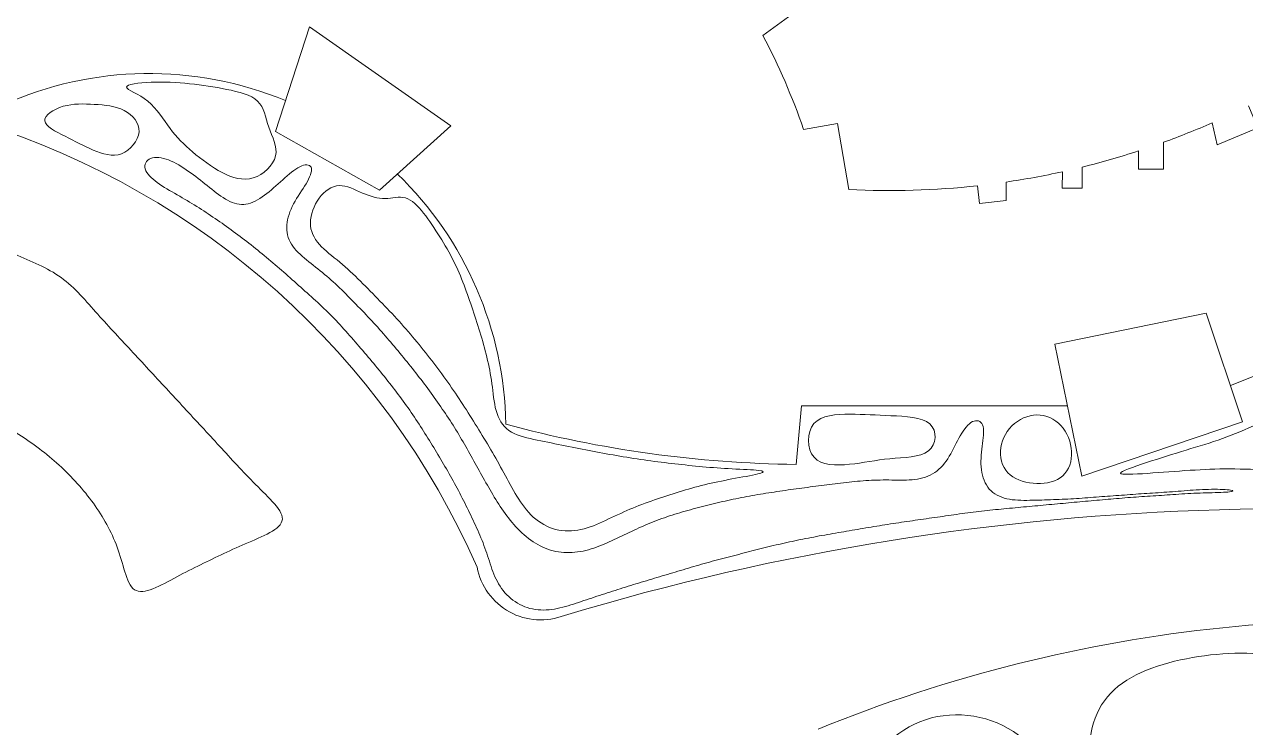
# Model space of a CAD drawing. Header units: inches. Extents: x 36 to 80.1, y 17.3 to 55.9.
# Drawn here: x 47.28 to 57.08, y 30.96 to 36.6 of the extents above; entities that cross this region are included whole.
import ezdxf

# ---------------------------------------------------------------- set-up
doc = ezdxf.new("R2010")
doc.units = ezdxf.units.IN
for name, color, linetype, lineweight in [('01_ORIGINAL_CAD', 7, 'CONTINUOUS', 20), ('02_APPROVED_PDF_OUTLINES', 7, 'CONTINUOUS', 15), ('03_ADDED_AREAS_SAME_COMPOSITION', 7, 'CONTINUOUS', 15)]:
    doc.layers.add(name, color=color, linetype=linetype, lineweight=lineweight)

msp = doc.modelspace()

# ---------------------------------------------------------------- linework, layer by layer
at = {"layer": '01_ORIGINAL_CAD'}
for points in [[(45.6919, 38.1087, 0.060935), (47.1089, 35.956, -0.206423), (49.3752, 35.9901)], [(59.9983, 35.3223), (60.235, 35.0586), (61.8312, 36.8162), (61.9333, 37.4176, -0.214593), (63.5216, 35.6018, 0.212382), (64.1876, 33.5175, -0.642649), (62.1657, 32.1496, 0.132984), (51.6147, 31.858, -0.471407), (50.9129, 32.2446)], [(54.9286, 35.3065, -0.040089), (53.8973, 35.2756), (53.8052, 35.8063)], [(56.8117, 35.8113, -0.016254), (56.4229, 35.6554, -0.016254)], [(56.2206, 35.5856, -0.018166), (55.7705, 35.4566, -0.018166)], [(50.2735, 35.4003, -0.198705), (51.1432, 33.3921, 0.063223), (53.4732, 33.0698)], [(55.6105, 35.4191, -0.017778), (55.1599, 35.3363, -0.017778)], [(56.9594, 33.703, 0.056142), (58.8111, 34.6734)], [(53.6498, 30.945, -0.14301), (60.2429, 31.6303, -0.286424), (65.3601, 28.4306), (66.4807, 23.8898, -0.272091), (64.8996, 18.9541), (63.6613, 17.5325)]]:
    msp.add_lwpolyline(points, format="xyb", dxfattribs=at)
for points in [[(52.9682, 36.924), (53.149, 37.0789), (53.4135, 36.6613), (53.2073, 36.5136)], [(49.5667, 36.5827), (50.7029, 35.7869), (50.1291, 35.2702), (49.2949, 35.7417), (49.5667, 36.5827)], [(56.8117, 35.8113), (56.8528, 35.6336), (57.1795, 35.7726), (57.1045, 35.9487)], [(53.8052, 35.8063), (53.533, 35.7591)], [(53.8052, 35.8063), (53.8052, 35.8063)], [(56.2206, 35.5856), (56.2206, 35.4387), (56.4229, 35.4387), (56.4229, 35.6554)], [(55.6105, 35.4191), (55.6079, 35.2876), (55.7705, 35.2876), (55.7705, 35.4566)], [(54.9286, 35.3065), (54.9443, 35.1648), (55.1599, 35.189), (55.1599, 35.3363)], [(53.5155, 33.5403), (53.4732, 33.0698)], [(53.5155, 33.5403), (55.6505, 33.5403)]]:
    msp.add_lwpolyline(points, dxfattribs=at)
msp.add_lwpolyline([(55.5495, 34.0342), (56.7635, 34.2825), (57.0577, 33.4124), (55.766, 32.9757)], close=True, dxfattribs=at)
for centre, radius, start, end in [((48.3626, 33.9743), 5.4698, 19.0436, 27.66091), ((44.9959, 29.643), 6.4637, 23.73402, 72.54294)]:
    msp.add_arc(centre, radius, start, end, dxfattribs=at)
at = {"layer": '02_APPROVED_PDF_OUTLINES'}
for points, knots in [([(48.0992, 36.0985), (48.0987, 36.1208), (48.1942, 36.1336), (48.2953, 36.1374), (48.3964, 36.1412), (48.5031, 36.1361), (48.6051, 36.1257), (48.7071, 36.1152), (48.8044, 36.0995), (48.902, 36.08), (48.9997, 36.0604), (49.0977, 36.0371), (49.1512, 35.9858), (49.2047, 35.9346), (49.2137, 35.8554), (49.2408, 35.7771), (49.2678, 35.6988), (49.3129, 35.6215), (49.2953, 35.5454), (49.2778, 35.4694), (49.1976, 35.3947), (49.1156, 35.3697), (49.0336, 35.3446), (48.9498, 35.3693), (48.8662, 35.4127), (48.7827, 35.4562), (48.6994, 35.5184), (48.6292, 35.578), (48.5591, 35.6377), (48.5022, 35.6947), (48.4483, 35.7667), (48.3945, 35.8386), (48.3437, 35.9254), (48.27, 35.9847), (48.1963, 36.0441), (48.0998, 36.0761), (48.0992, 36.0985)], [0, 0, 0, 0, 0.083333, 0.083333, 0.083333, 0.166667, 0.166667, 0.166667, 0.25, 0.25, 0.25, 0.333333, 0.333333, 0.333333, 0.416667, 0.416667, 0.416667, 0.5, 0.5, 0.5, 0.583333, 0.583333, 0.583333, 0.666667, 0.666667, 0.666667, 0.75, 0.75, 0.75, 0.833333, 0.833333, 0.833333, 0.916667, 0.916667, 0.916667, 1, 1, 1, 1]), ([(47.4422, 35.8273), (47.4465, 35.7828), (47.5287, 35.743), (47.606, 35.7033), (47.6833, 35.6637), (47.7557, 35.6243), (47.8313, 35.5926), (47.9069, 35.5608), (47.9858, 35.5368), (48.0575, 35.5636), (48.1293, 35.5904), (48.1939, 35.6682), (48.199, 35.7392), (48.2041, 35.8102), (48.1498, 35.8745), (48.08, 35.9105), (48.0103, 35.9466), (47.9251, 35.9544), (47.8401, 35.9596), (47.7551, 35.9648), (47.6702, 35.9674), (47.5909, 35.9442), (47.5116, 35.9209), (47.4379, 35.8717), (47.4422, 35.8273)], [0, 0, 0, 0, 0.125, 0.125, 0.125, 0.25, 0.25, 0.25, 0.375, 0.375, 0.375, 0.5, 0.5, 0.5, 0.625, 0.625, 0.625, 0.75, 0.75, 0.75, 0.875, 0.875, 0.875, 1, 1, 1, 1]), ([(44.7819, 35.4787), (44.8205, 35.5071), (44.8816, 35.5057), (44.9488, 35.4946), (45.0159, 35.4836), (45.0889, 35.463), (45.1598, 35.4451), (45.2306, 35.4273), (45.2993, 35.4122), (45.3675, 35.3978), (45.4358, 35.3834), (45.5036, 35.3697), (45.5719, 35.3558), (45.6401, 35.3419), (45.7086, 35.3278), (45.7772, 35.3138), (45.8458, 35.2999), (45.9144, 35.2861), (45.9817, 35.2706), (46.0489, 35.255), (46.1149, 35.2378), (46.1795, 35.2167), (46.2442, 35.1956), (46.3076, 35.1707), (46.3709, 35.1433), (46.4342, 35.1158), (46.4974, 35.0858), (46.5607, 35.0559), (46.624, 35.0261), (46.6874, 34.9963), (46.7507, 34.9667), (46.814, 34.9371), (46.8773, 34.9077), (46.9405, 34.8782), (47.0038, 34.8488), (47.067, 34.8192), (47.1307, 34.7903), (47.1944, 34.7615), (47.2586, 34.7332), (47.3226, 34.7046), (47.3865, 34.676), (47.4503, 34.6472), (47.5091, 34.6117), (47.568, 34.5761), (47.622, 34.5339), (47.6722, 34.4864), (47.7224, 34.439), (47.7687, 34.3862), (47.8153, 34.3338), (47.8619, 34.2815), (47.9088, 34.2295), (47.956, 34.1779), (48.0033, 34.1264), (48.0508, 34.0753), (48.0983, 34.0242), (48.1458, 33.973), (48.1933, 33.9218), (48.2407, 33.8706), (48.2881, 33.8193), (48.3355, 33.768), (48.3829, 33.7168), (48.4303, 33.6655), (48.4778, 33.6142), (48.5252, 33.563), (48.5726, 33.5117), (48.6201, 33.4604), (48.6676, 33.4091), (48.7151, 33.3579), (48.7625, 33.3066), (48.8097, 33.2554), (48.8568, 33.2042), (48.9035, 33.1531), (48.9505, 33.1019), (48.9975, 33.0507), (49.0448, 32.9994), (49.0958, 32.9475), (49.1469, 32.8956), (49.2016, 32.8429), (49.2507, 32.7913), (49.2998, 32.7397), (49.3433, 32.6892), (49.3489, 32.6459), (49.3546, 32.6026), (49.3224, 32.5665), (49.2703, 32.5341), (49.2182, 32.5017), (49.1463, 32.473), (49.0778, 32.4437), (49.0093, 32.4145), (48.9442, 32.3847), (48.8809, 32.355), (48.8176, 32.3253), (48.756, 32.2956), (48.6935, 32.2649), (48.6309, 32.2341), (48.5674, 32.2023), (48.5023, 32.1675), (48.4372, 32.1326), (48.3705, 32.0947), (48.3111, 32.0715), (48.2517, 32.0482), (48.1997, 32.0397), (48.1631, 32.064), (48.1266, 32.0883), (48.1056, 32.1455), (48.0857, 32.2086), (48.0659, 32.2716), (48.0472, 32.3407), (48.0236, 32.4053), (48, 32.4699), (47.9716, 32.53), (47.9396, 32.5882), (47.9076, 32.6465), (47.872, 32.7027), (47.8326, 32.7575), (47.7932, 32.8123), (47.75, 32.8655), (47.7037, 32.9168), (47.6574, 32.968), (47.6079, 33.0173), (47.5569, 33.0639), (47.5059, 33.1105), (47.4533, 33.1545), (47.3993, 33.1954), (47.3454, 33.2363), (47.2901, 33.2742), (47.2336, 33.3097), (47.177, 33.3452), (47.1192, 33.3782), (47.0604, 33.4089), (47.0015, 33.4396), (46.9416, 33.468), (46.8805, 33.4932), (46.8195, 33.5185), (46.7574, 33.5406), (46.6943, 33.5603), (46.6313, 33.5799), (46.5673, 33.5971), (46.5019, 33.6105), (46.4365, 33.624), (46.3695, 33.6338), (46.3011, 33.639), (46.2326, 33.6442), (46.1626, 33.6447), (46.0934, 33.6416), (46.0243, 33.6385), (45.9561, 33.6318), (45.8895, 33.6214), (45.823, 33.6111), (45.758, 33.5971), (45.6944, 33.5788), (45.6308, 33.5605), (45.5686, 33.5378), (45.5065, 33.5136), (45.4445, 33.4894), (45.3826, 33.4637), (45.3191, 33.4495), (45.2555, 33.4352), (45.1904, 33.4326), (45.1268, 33.4453), (45.0632, 33.458), (45.0011, 33.4862), (44.9473, 33.5248), (44.8934, 33.5635), (44.8477, 33.6127), (44.8134, 33.6687), (44.779, 33.7246), (44.7559, 33.7872), (44.7422, 33.8528), (44.7286, 33.9185), (44.7244, 33.9872), (44.7232, 34.0567), (44.7219, 34.1262), (44.7235, 34.1966), (44.7243, 34.2667), (44.7252, 34.3369), (44.7253, 34.4068), (44.7252, 34.4767), (44.7251, 34.5466), (44.7249, 34.6163), (44.7249, 34.6858), (44.7249, 34.7553), (44.7251, 34.8245), (44.7246, 34.8943), (44.7242, 34.9641), (44.723, 35.0346), (44.7207, 35.1079), (44.7183, 35.1813), (44.7148, 35.2576), (44.7211, 35.3249), (44.7273, 35.3921), (44.7433, 35.4503), (44.7819, 35.4787)], [0, 0, 0, 0, 0.015625, 0.015625, 0.015625, 0.03125, 0.03125, 0.03125, 0.046875, 0.046875, 0.046875, 0.0625, 0.0625, 0.0625, 0.078125, 0.078125, 0.078125, 0.09375, 0.09375, 0.09375, 0.109375, 0.109375, 0.109375, 0.125, 0.125, 0.125, 0.140625, 0.140625, 0.140625, 0.15625, 0.15625, 0.15625, 0.171875, 0.171875, 0.171875, 0.1875, 0.1875, 0.1875, 0.203125, 0.203125, 0.203125, 0.21875, 0.21875, 0.21875, 0.234375, 0.234375, 0.234375, 0.25, 0.25, 0.25, 0.265625, 0.265625, 0.265625, 0.28125, 0.28125, 0.28125, 0.296875, 0.296875, 0.296875, 0.3125, 0.3125, 0.3125, 0.328125, 0.328125, 0.328125, 0.34375, 0.34375, 0.34375, 0.359375, 0.359375, 0.359375, 0.375, 0.375, 0.375, 0.390625, 0.390625, 0.390625, 0.40625, 0.40625, 0.40625, 0.421875, 0.421875, 0.421875, 0.4375, 0.4375, 0.4375, 0.453125, 0.453125, 0.453125, 0.46875, 0.46875, 0.46875, 0.484375, 0.484375, 0.484375, 0.5, 0.5, 0.5, 0.515625, 0.515625, 0.515625, 0.53125, 0.53125, 0.53125, 0.546875, 0.546875, 0.546875, 0.5625, 0.5625, 0.5625, 0.578125, 0.578125, 0.578125, 0.59375, 0.59375, 0.59375, 0.609375, 0.609375, 0.609375, 0.625, 0.625, 0.625, 0.640625, 0.640625, 0.640625, 0.65625, 0.65625, 0.65625, 0.671875, 0.671875, 0.671875, 0.6875, 0.6875, 0.6875, 0.703125, 0.703125, 0.703125, 0.71875, 0.71875, 0.71875, 0.734375, 0.734375, 0.734375, 0.75, 0.75, 0.75, 0.765625, 0.765625, 0.765625, 0.78125, 0.78125, 0.78125, 0.796875, 0.796875, 0.796875, 0.8125, 0.8125, 0.8125, 0.828125, 0.828125, 0.828125, 0.84375, 0.84375, 0.84375, 0.859375, 0.859375, 0.859375, 0.875, 0.875, 0.875, 0.890625, 0.890625, 0.890625, 0.90625, 0.90625, 0.90625, 0.921875, 0.921875, 0.921875, 0.9375, 0.9375, 0.9375, 0.953125, 0.953125, 0.953125, 0.96875, 0.96875, 0.96875, 0.984375, 0.984375, 0.984375, 1, 1, 1, 1]), ([(48.3067, 35.5309), (48.3471, 35.5406), (48.4026, 35.5287), (48.4572, 35.5049), (48.5117, 35.4811), (48.5653, 35.4453), (48.6165, 35.4079), (48.6676, 35.3705), (48.7164, 35.3315), (48.7649, 35.2927), (48.8133, 35.254), (48.8614, 35.2155), (48.9101, 35.1898), (48.9588, 35.1642), (49.0081, 35.1513), (49.0576, 35.1587), (49.1071, 35.1662), (49.1568, 35.1941), (49.206, 35.2302), (49.2553, 35.2663), (49.304, 35.3106), (49.3522, 35.3539), (49.4003, 35.3971), (49.4479, 35.4392), (49.4898, 35.4595), (49.5317, 35.4798), (49.5679, 35.4783), (49.5794, 35.4559), (49.5908, 35.4335), (49.5773, 35.3902), (49.5506, 35.3414), (49.5238, 35.2927), (49.4838, 35.2386), (49.4518, 35.1826), (49.4198, 35.1267), (49.3957, 35.069), (49.3877, 35.0131), (49.3796, 34.9571), (49.3876, 34.903), (49.4127, 34.8551), (49.4378, 34.8072), (49.48, 34.7655), (49.5263, 34.726), (49.5726, 34.6866), (49.6229, 34.6495), (49.6709, 34.6102), (49.7189, 34.5709), (49.7645, 34.5294), (49.8091, 34.4866), (49.8536, 34.4437), (49.8971, 34.3994), (49.9403, 34.355), (49.9836, 34.3106), (50.0266, 34.2661), (50.0684, 34.221), (50.1102, 34.176), (50.1507, 34.1303), (50.1905, 34.0843), (50.2302, 34.0382), (50.2692, 33.9918), (50.3077, 33.9451), (50.3461, 33.8984), (50.384, 33.8514), (50.4211, 33.804), (50.4582, 33.7566), (50.4944, 33.7087), (50.5298, 33.6604), (50.5652, 33.6121), (50.5999, 33.5635), (50.6335, 33.5144), (50.6672, 33.4652), (50.6998, 33.4156), (50.7312, 33.3653), (50.7625, 33.315), (50.7926, 33.2641), (50.8219, 33.2128), (50.8512, 33.1615), (50.8797, 33.1099), (50.9083, 33.0583), (50.9369, 33.0067), (50.9657, 32.9552), (50.9949, 32.9039), (51.024, 32.8525), (51.0537, 32.8012), (51.0862, 32.7508), (51.1187, 32.7005), (51.1539, 32.651), (51.1934, 32.6042), (51.2329, 32.5573), (51.2766, 32.513), (51.3246, 32.4759), (51.3726, 32.4388), (51.4249, 32.4089), (51.4804, 32.3894), (51.5359, 32.3699), (51.5947, 32.3609), (51.6535, 32.3618), (51.7122, 32.3628), (51.7709, 32.3737), (51.8276, 32.3909), (51.8843, 32.4081), (51.939, 32.4316), (51.9927, 32.4563), (52.0464, 32.4811), (52.0991, 32.5072), (52.1522, 32.5323), (52.2052, 32.5574), (52.2586, 32.5815), (52.3129, 32.6033), (52.3672, 32.6251), (52.4224, 32.6445), (52.4782, 32.6625), (52.5339, 32.6804), (52.5902, 32.6968), (52.6468, 32.7122), (52.7035, 32.7276), (52.7605, 32.7421), (52.8178, 32.7558), (52.8751, 32.7695), (52.9326, 32.7824), (52.9905, 32.7943), (53.0484, 32.8062), (53.1066, 32.8171), (53.1652, 32.8271), (53.2238, 32.837), (53.2827, 32.8462), (53.3417, 32.8548), (53.4008, 32.8635), (53.46, 32.8718), (53.5192, 32.8798), (53.5785, 32.8877), (53.6378, 32.8953), (53.6972, 32.9028), (53.7566, 32.9103), (53.816, 32.9177), (53.8755, 32.9245), (53.9351, 32.9314), (53.9948, 32.9379), (54.0558, 32.9413), (54.1167, 32.9448), (54.1788, 32.9454), (54.2416, 32.9445), (54.3044, 32.9437), (54.3678, 32.9415), (54.4268, 32.9487), (54.4858, 32.9559), (54.5403, 32.9725), (54.5865, 33.004), (54.6326, 33.0354), (54.6705, 33.0818), (54.7027, 33.135), (54.7348, 33.1882), (54.7612, 33.2483), (54.7914, 33.3003), (54.8216, 33.3522), (54.8556, 33.3961), (54.8891, 33.4129), (54.9227, 33.4298), (54.9557, 33.4196), (54.9693, 33.387), (54.9829, 33.3544), (54.9771, 33.2994), (54.9699, 33.2388), (54.9626, 33.1781), (54.9539, 33.1118), (54.9582, 33.0501), (54.9625, 32.9883), (54.9798, 32.9312), (55.0115, 32.8879), (55.0432, 32.8446), (55.0894, 32.8151), (55.144, 32.7992), (55.1986, 32.7834), (55.2616, 32.7811), (55.3252, 32.7812), (55.3887, 32.7814), (55.4528, 32.784), (55.5156, 32.7863), (55.5784, 32.7886), (55.64, 32.7907), (55.7008, 32.7943), (55.7616, 32.7979), (55.8216, 32.8031), (55.882, 32.8077), (55.9424, 32.8122), (56.0031, 32.8162), (56.0635, 32.8206), (56.1239, 32.8249), (56.1841, 32.8297), (56.2442, 32.8339), (56.3043, 32.838), (56.3643, 32.8414), (56.4251, 32.8457), (56.4858, 32.85), (56.5473, 32.8551), (56.612, 32.8599), (56.6766, 32.8646), (56.7446, 32.8689), (56.8084, 32.8698), (56.8723, 32.8706), (56.9322, 32.868), (56.9602, 32.8637), (56.9883, 32.8594), (56.9846, 32.8533), (56.9513, 32.8495), (56.918, 32.8457), (56.8551, 32.8441), (56.7898, 32.8421), (56.7244, 32.8401), (56.6567, 32.8376), (56.5923, 32.8339), (56.528, 32.8302), (56.4671, 32.8252), (56.4065, 32.8211), (56.3459, 32.817), (56.2856, 32.8138), (56.2254, 32.8096), (56.1652, 32.8055), (56.1051, 32.8003), (56.0448, 32.7953), (55.9845, 32.7902), (55.9241, 32.7853), (55.8638, 32.78), (55.8035, 32.7747), (55.7433, 32.7691), (55.6832, 32.7635), (55.6231, 32.7579), (55.563, 32.7523), (55.5028, 32.7467), (55.4426, 32.7412), (55.3824, 32.7357), (55.3222, 32.7302), (55.262, 32.7247), (55.2018, 32.7191), (55.1417, 32.7133), (55.0817, 32.7075), (55.0217, 32.7016), (54.9621, 32.6947), (54.9024, 32.6878), (54.8432, 32.68), (54.7841, 32.6718), (54.725, 32.6636), (54.6659, 32.655), (54.6069, 32.6466), (54.5478, 32.6381), (54.4886, 32.6297), (54.4295, 32.6213), (54.3703, 32.6128), (54.3112, 32.6043), (54.2523, 32.5952), (54.1933, 32.5862), (54.1346, 32.5766), (54.0759, 32.5669), (54.0173, 32.5571), (53.9587, 32.5472), (53.9001, 32.5372), (53.8416, 32.5273), (53.783, 32.5173), (53.7245, 32.5069), (53.6661, 32.4966), (53.6078, 32.4858), (53.5498, 32.4744), (53.4918, 32.4629), (53.434, 32.4508), (53.3765, 32.4378), (53.319, 32.4249), (53.2618, 32.4112), (53.2047, 32.3969), (53.1476, 32.3826), (53.0907, 32.3679), (53.0338, 32.3533), (52.9769, 32.3386), (52.9199, 32.3242), (52.8631, 32.3091), (52.8063, 32.2941), (52.7498, 32.2784), (52.6935, 32.2621), (52.6371, 32.2459), (52.581, 32.229), (52.5249, 32.2122), (52.4687, 32.1953), (52.4126, 32.1784), (52.3564, 32.1616), (52.3002, 32.1448), (52.244, 32.1281), (52.188, 32.111), (52.1319, 32.094), (52.0761, 32.0766), (52.0204, 32.0588), (51.9648, 32.0411), (51.9093, 32.023), (51.8536, 32.0043), (51.798, 31.9857), (51.7423, 31.9665), (51.6856, 31.9483), (51.6289, 31.9302), (51.5712, 31.9131), (51.5123, 31.9054), (51.4534, 31.8977), (51.3933, 31.8994), (51.3367, 31.9143), (51.2801, 31.9291), (51.2272, 31.957), (51.1827, 31.9942), (51.1382, 32.0314), (51.1023, 32.0779), (51.0751, 32.1293), (51.0479, 32.1806), (51.0294, 32.2369), (51.0109, 32.2931), (50.9923, 32.3492), (50.9737, 32.4052), (50.9521, 32.4599), (50.9305, 32.5146), (50.9059, 32.568), (50.8807, 32.6213), (50.8555, 32.6745), (50.8298, 32.7275), (50.8033, 32.7802), (50.7767, 32.8329), (50.7494, 32.8853), (50.7209, 32.937), (50.6923, 32.9888), (50.6625, 33.0399), (50.6324, 33.0908), (50.6023, 33.1417), (50.5718, 33.1924), (50.541, 33.243), (50.5101, 33.2935), (50.4789, 33.3438), (50.4465, 33.3936), (50.414, 33.4434), (50.3805, 33.4925), (50.3456, 33.5411), (50.3108, 33.5897), (50.2747, 33.6377), (50.2381, 33.6853), (50.2014, 33.7329), (50.1641, 33.7802), (50.126, 33.827), (50.0879, 33.8738), (50.0488, 33.9202), (50.0093, 33.9664), (49.9697, 34.0126), (49.9296, 34.0587), (49.889, 34.1045), (49.8485, 34.1503), (49.8076, 34.196), (49.765, 34.2402), (49.7224, 34.2845), (49.6782, 34.3273), (49.6332, 34.3689), (49.5882, 34.4105), (49.5424, 34.4509), (49.4968, 34.4915), (49.4513, 34.5322), (49.406, 34.5731), (49.3603, 34.6133), (49.3146, 34.6534), (49.2685, 34.6927), (49.222, 34.7314), (49.1755, 34.7701), (49.1286, 34.8081), (49.0813, 34.8452), (49.0339, 34.8824), (48.9861, 34.9186), (48.9378, 34.9535), (48.8896, 34.9885), (48.8409, 35.0223), (48.792, 35.0553), (48.7431, 35.0884), (48.6939, 35.1208), (48.6429, 35.1523), (48.5919, 35.1838), (48.5392, 35.2145), (48.4846, 35.2458), (48.43, 35.2771), (48.3735, 35.3091), (48.3285, 35.3447), (48.2834, 35.3802), (48.2497, 35.4192), (48.2455, 35.4545), (48.2412, 35.4897), (48.2663, 35.5211), (48.3067, 35.5309)], [0, 0, 0, 0, 0.007812, 0.007812, 0.007812, 0.015625, 0.015625, 0.015625, 0.023438, 0.023438, 0.023438, 0.03125, 0.03125, 0.03125, 0.039062, 0.039062, 0.039062, 0.046875, 0.046875, 0.046875, 0.054688, 0.054688, 0.054688, 0.0625, 0.0625, 0.0625, 0.070312, 0.070312, 0.070312, 0.078125, 0.078125, 0.078125, 0.085938, 0.085938, 0.085938, 0.09375, 0.09375, 0.09375, 0.101562, 0.101562, 0.101562, 0.109375, 0.109375, 0.109375, 0.117188, 0.117188, 0.117188, 0.125, 0.125, 0.125, 0.132812, 0.132812, 0.132812, 0.140625, 0.140625, 0.140625, 0.148438, 0.148438, 0.148438, 0.15625, 0.15625, 0.15625, 0.164062, 0.164062, 0.164062, 0.171875, 0.171875, 0.171875, 0.179688, 0.179688, 0.179688, 0.1875, 0.1875, 0.1875, 0.195312, 0.195312, 0.195312, 0.203125, 0.203125, 0.203125, 0.210938, 0.210938, 0.210938, 0.21875, 0.21875, 0.21875, 0.226562, 0.226562, 0.226562, 0.234375, 0.234375, 0.234375, 0.242188, 0.242188, 0.242188, 0.25, 0.25, 0.25, 0.257812, 0.257812, 0.257812, 0.265625, 0.265625, 0.265625, 0.273438, 0.273438, 0.273438, 0.28125, 0.28125, 0.28125, 0.289062, 0.289062, 0.289062, 0.296875, 0.296875, 0.296875, 0.304688, 0.304688, 0.304688, 0.3125, 0.3125, 0.3125, 0.320312, 0.320312, 0.320312, 0.328125, 0.328125, 0.328125, 0.335938, 0.335938, 0.335938, 0.34375, 0.34375, 0.34375, 0.351562, 0.351562, 0.351562, 0.359375, 0.359375, 0.359375, 0.367188, 0.367188, 0.367188, 0.375, 0.375, 0.375, 0.382812, 0.382812, 0.382812, 0.390625, 0.390625, 0.390625, 0.398438, 0.398438, 0.398438, 0.40625, 0.40625, 0.40625, 0.414062, 0.414062, 0.414062, 0.421875, 0.421875, 0.421875, 0.429688, 0.429688, 0.429688, 0.4375, 0.4375, 0.4375, 0.445312, 0.445312, 0.445312, 0.453125, 0.453125, 0.453125, 0.460938, 0.460938, 0.460938, 0.46875, 0.46875, 0.46875, 0.476562, 0.476562, 0.476562, 0.484375, 0.484375, 0.484375, 0.492188, 0.492188, 0.492188, 0.5, 0.5, 0.5, 0.507812, 0.507812, 0.507812, 0.515625, 0.515625, 0.515625, 0.523438, 0.523438, 0.523438, 0.53125, 0.53125, 0.53125, 0.539062, 0.539062, 0.539062, 0.546875, 0.546875, 0.546875, 0.554688, 0.554688, 0.554688, 0.5625, 0.5625, 0.5625, 0.570312, 0.570312, 0.570312, 0.578125, 0.578125, 0.578125, 0.585938, 0.585938, 0.585938, 0.59375, 0.59375, 0.59375, 0.601562, 0.601562, 0.601562, 0.609375, 0.609375, 0.609375, 0.617188, 0.617188, 0.617188, 0.625, 0.625, 0.625, 0.632812, 0.632812, 0.632812, 0.640625, 0.640625, 0.640625, 0.648438, 0.648438, 0.648438, 0.65625, 0.65625, 0.65625, 0.664062, 0.664062, 0.664062, 0.671875, 0.671875, 0.671875, 0.679688, 0.679688, 0.679688, 0.6875, 0.6875, 0.6875, 0.695312, 0.695312, 0.695312, 0.703125, 0.703125, 0.703125, 0.710938, 0.710938, 0.710938, 0.71875, 0.71875, 0.71875, 0.726562, 0.726562, 0.726562, 0.734375, 0.734375, 0.734375, 0.742188, 0.742188, 0.742188, 0.75, 0.75, 0.75, 0.757812, 0.757812, 0.757812, 0.765625, 0.765625, 0.765625, 0.773438, 0.773438, 0.773438, 0.78125, 0.78125, 0.78125, 0.789062, 0.789062, 0.789062, 0.796875, 0.796875, 0.796875, 0.804688, 0.804688, 0.804688, 0.8125, 0.8125, 0.8125, 0.820312, 0.820312, 0.820312, 0.828125, 0.828125, 0.828125, 0.835938, 0.835938, 0.835938, 0.84375, 0.84375, 0.84375, 0.851562, 0.851562, 0.851562, 0.859375, 0.859375, 0.859375, 0.867188, 0.867188, 0.867188, 0.875, 0.875, 0.875, 0.882812, 0.882812, 0.882812, 0.890625, 0.890625, 0.890625, 0.898438, 0.898438, 0.898438, 0.90625, 0.90625, 0.90625, 0.914062, 0.914062, 0.914062, 0.921875, 0.921875, 0.921875, 0.929688, 0.929688, 0.929688, 0.9375, 0.9375, 0.9375, 0.945312, 0.945312, 0.945312, 0.953125, 0.953125, 0.953125, 0.960938, 0.960938, 0.960938, 0.96875, 0.96875, 0.96875, 0.976562, 0.976562, 0.976562, 0.984375, 0.984375, 0.984375, 0.992188, 0.992188, 0.992188, 1, 1, 1, 1]), ([(49.8055, 35.3074), (49.8662, 35.3101), (49.9304, 35.2747), (49.993, 35.248), (50.0555, 35.2213), (50.1165, 35.2034), (50.174, 35.2039), (50.2315, 35.2045), (50.2857, 35.2235), (50.3369, 35.2087), (50.3882, 35.194), (50.4365, 35.1454), (50.4827, 35.0874), (50.5289, 35.0293), (50.573, 34.9617), (50.6135, 34.8962), (50.6539, 34.8307), (50.6906, 34.7673), (50.7228, 34.7032), (50.7549, 34.6392), (50.7824, 34.5746), (50.8076, 34.509), (50.8328, 34.4434), (50.8558, 34.3767), (50.8782, 34.3098), (50.9005, 34.2429), (50.9223, 34.1757), (50.9425, 34.1083), (50.9628, 34.0408), (50.9815, 33.973), (50.9972, 33.9038), (51.0129, 33.8345), (51.0257, 33.7638), (51.0352, 33.6904), (51.0448, 33.617), (51.051, 33.541), (51.0725, 33.4773), (51.0941, 33.4136), (51.131, 33.3622), (51.1875, 33.3288), (51.2439, 33.2954), (51.3199, 33.2799), (51.3954, 33.2647), (51.4709, 33.2494), (51.5459, 33.2343), (51.6197, 33.2191), (51.6934, 33.204), (51.7658, 33.1889), (51.8388, 33.175), (51.9117, 33.1611), (51.9851, 33.1485), (52.0588, 33.1362), (52.1324, 33.124), (52.2062, 33.1121), (52.2801, 33.1018), (52.354, 33.0915), (52.4279, 33.0828), (52.5011, 33.0744), (52.5744, 33.0661), (52.647, 33.0581), (52.7227, 33.0511), (52.7985, 33.0441), (52.8773, 33.0382), (52.9594, 33.0339), (53.0414, 33.0295), (53.1267, 33.0267), (53.1714, 33.0214), (53.2162, 33.016), (53.2203, 33.0079), (53.1824, 32.9971), (53.1445, 32.9862), (53.0645, 32.9724), (52.9872, 32.9582), (52.9099, 32.944), (52.8353, 32.9292), (52.7647, 32.9125), (52.6941, 32.8958), (52.6275, 32.8771), (52.5607, 32.857), (52.494, 32.837), (52.427, 32.8155), (52.3603, 32.793), (52.2937, 32.7705), (52.2273, 32.7469), (52.1621, 32.7198), (52.097, 32.6927), (52.033, 32.6621), (51.9684, 32.6317), (51.9038, 32.6013), (51.8385, 32.5711), (51.7712, 32.5532), (51.7039, 32.5352), (51.6346, 32.5295), (51.568, 32.5422), (51.5015, 32.5549), (51.4377, 32.586), (51.3837, 32.6301), (51.3298, 32.6742), (51.2857, 32.7313), (51.2468, 32.7917), (51.2078, 32.852), (51.174, 32.9157), (51.14, 32.9785), (51.1059, 33.0414), (51.0716, 33.1035), (51.036, 33.1649), (51.0004, 33.2264), (50.9634, 33.2873), (50.926, 33.3479), (50.8885, 33.4086), (50.8505, 33.469), (50.8118, 33.5291), (50.7732, 33.5892), (50.7338, 33.6489), (50.6928, 33.7078), (50.6518, 33.7668), (50.6092, 33.8249), (50.5652, 33.8823), (50.5211, 33.9397), (50.4757, 33.9964), (50.4293, 34.0526), (50.383, 34.1088), (50.3358, 34.1646), (50.2863, 34.2191), (50.2368, 34.2737), (50.185, 34.327), (50.1331, 34.3804), (50.0811, 34.4338), (50.0291, 34.4873), (49.9759, 34.5401), (49.9227, 34.5929), (49.8683, 34.645), (49.8104, 34.6931), (49.7525, 34.7412), (49.6911, 34.7853), (49.6465, 34.8357), (49.6019, 34.8861), (49.5742, 34.9427), (49.5744, 35.0083), (49.5745, 35.0739), (49.6025, 35.1485), (49.6451, 35.2062), (49.6876, 35.2639), (49.7448, 35.3047), (49.8055, 35.3074)], [0, 0, 0, 0, 0.020833, 0.020833, 0.020833, 0.041667, 0.041667, 0.041667, 0.0625, 0.0625, 0.0625, 0.083333, 0.083333, 0.083333, 0.104167, 0.104167, 0.104167, 0.125, 0.125, 0.125, 0.145833, 0.145833, 0.145833, 0.166667, 0.166667, 0.166667, 0.1875, 0.1875, 0.1875, 0.208333, 0.208333, 0.208333, 0.229167, 0.229167, 0.229167, 0.25, 0.25, 0.25, 0.270833, 0.270833, 0.270833, 0.291667, 0.291667, 0.291667, 0.3125, 0.3125, 0.3125, 0.333333, 0.333333, 0.333333, 0.354167, 0.354167, 0.354167, 0.375, 0.375, 0.375, 0.395833, 0.395833, 0.395833, 0.416667, 0.416667, 0.416667, 0.4375, 0.4375, 0.4375, 0.458333, 0.458333, 0.458333, 0.479167, 0.479167, 0.479167, 0.5, 0.5, 0.5, 0.520833, 0.520833, 0.520833, 0.541667, 0.541667, 0.541667, 0.5625, 0.5625, 0.5625, 0.583333, 0.583333, 0.583333, 0.604167, 0.604167, 0.604167, 0.625, 0.625, 0.625, 0.645833, 0.645833, 0.645833, 0.666667, 0.666667, 0.666667, 0.6875, 0.6875, 0.6875, 0.708333, 0.708333, 0.708333, 0.729167, 0.729167, 0.729167, 0.75, 0.75, 0.75, 0.770833, 0.770833, 0.770833, 0.791667, 0.791667, 0.791667, 0.8125, 0.8125, 0.8125, 0.833333, 0.833333, 0.833333, 0.854167, 0.854167, 0.854167, 0.875, 0.875, 0.875, 0.895833, 0.895833, 0.895833, 0.916667, 0.916667, 0.916667, 0.9375, 0.9375, 0.9375, 0.958333, 0.958333, 0.958333, 0.979167, 0.979167, 0.979167, 1, 1, 1, 1]), ([(53.6171, 33.1271), (53.6766, 33.0601), (53.7945, 33.0596), (53.9031, 33.0707), (54.0118, 33.0819), (54.1113, 33.1047), (54.2254, 33.1155), (54.3395, 33.1262), (54.4683, 33.1249), (54.5357, 33.1779), (54.603, 33.2308), (54.6089, 33.3381), (54.5456, 33.3942), (54.4824, 33.4503), (54.3501, 33.4553), (54.2337, 33.4608), (54.1173, 33.4664), (54.0167, 33.4725), (53.9063, 33.4725), (53.7959, 33.4726), (53.6757, 33.4666), (53.6161, 33.397), (53.5565, 33.3273), (53.5576, 33.194), (53.6171, 33.1271)], [0, 0, 0, 0, 0.125, 0.125, 0.125, 0.25, 0.25, 0.25, 0.375, 0.375, 0.375, 0.5, 0.5, 0.5, 0.625, 0.625, 0.625, 0.75, 0.75, 0.75, 0.875, 0.875, 0.875, 1, 1, 1, 1]), ([(55.1725, 33.0034), (55.2202, 32.9522), (55.2959, 32.9264), (55.3749, 32.9189), (55.454, 32.9115), (55.5363, 32.9224), (55.5933, 32.962), (55.6502, 33.0016), (55.6816, 33.0698), (55.6848, 33.1444), (55.6879, 33.2189), (55.6627, 33.2998), (55.6168, 33.3599), (55.5709, 33.4199), (55.5043, 33.4592), (55.4328, 33.4657), (55.3613, 33.4723), (55.285, 33.4462), (55.2263, 33.3978), (55.1677, 33.3494), (55.1267, 33.2787), (55.116, 33.205), (55.1053, 33.1313), (55.1249, 33.0547), (55.1725, 33.0034)], [0, 0, 0, 0, 0.125, 0.125, 0.125, 0.25, 0.25, 0.25, 0.375, 0.375, 0.375, 0.5, 0.5, 0.5, 0.625, 0.625, 0.625, 0.75, 0.75, 0.75, 0.875, 0.875, 0.875, 1, 1, 1, 1]), ([(56.0763, 32.9992), (56.0756, 33.0139), (56.1796, 33.0491), (56.2863, 33.084), (56.3929, 33.119), (56.5021, 33.1537), (56.6043, 33.1848), (56.7065, 33.2159), (56.8016, 33.2434), (56.8953, 33.2769), (56.989, 33.3104), (57.0813, 33.3501), (57.1823, 33.3963), (57.2833, 33.4425), (57.393, 33.4952), (57.4678, 33.4881), (57.5426, 33.481), (57.5825, 33.4141), (57.6034, 33.325), (57.6243, 33.236), (57.6263, 33.1248), (57.5716, 33.0709), (57.517, 33.017), (57.4057, 33.0204), (57.2921, 33.0245), (57.1785, 33.0287), (57.0626, 33.0336), (56.9543, 33.0337), (56.8459, 33.0339), (56.745, 33.0294), (56.6352, 33.0223), (56.5254, 33.0152), (56.4066, 33.0056), (56.2945, 32.998), (56.1824, 32.9903), (56.077, 32.9846), (56.0763, 32.9992)], [0, 0, 0, 0, 0.083333, 0.083333, 0.083333, 0.166667, 0.166667, 0.166667, 0.25, 0.25, 0.25, 0.333333, 0.333333, 0.333333, 0.416667, 0.416667, 0.416667, 0.5, 0.5, 0.5, 0.583333, 0.583333, 0.583333, 0.666667, 0.666667, 0.666667, 0.75, 0.75, 0.75, 0.833333, 0.833333, 0.833333, 0.916667, 0.916667, 0.916667, 1, 1, 1, 1])]:
    msp.add_open_spline(points, degree=3, knots=knots, dxfattribs=at)
at = {"layer": '03_ADDED_AREAS_SAME_COMPOSITION'}
for points, knots in [([(55.8401, 30.6209), (55.8045, 30.8552), (55.8504, 31.0794), (55.9987, 31.2342), (56.1469, 31.3889), (56.3976, 31.4742), (56.6551, 31.5191), (56.9125, 31.564), (57.1768, 31.5684), (57.4184, 31.5188), (57.66, 31.4693), (57.8789, 31.3658), (58.0877, 31.2348), (58.2965, 31.1037), (58.4952, 30.9453), (58.6929, 30.7886), (58.8906, 30.6319), (59.0873, 30.477), (59.281, 30.3191), (59.4747, 30.1612), (59.6655, 30.0003), (59.8528, 29.835), (60.0401, 29.6697), (60.2239, 29.5001), (60.4042, 29.3269), (60.5846, 29.1537), (60.7616, 28.9771), (60.935, 28.797), (61.1085, 28.617), (61.2784, 28.4336), (61.4447, 28.247), (61.6111, 28.0603), (61.7737, 27.8704), (61.9327, 27.6775), (62.0917, 27.4846), (62.247, 27.2886), (62.3985, 27.0897), (62.5499, 26.8908), (62.6976, 26.6891), (62.8415, 26.4846), (62.9853, 26.2802), (63.1252, 26.073), (63.2613, 25.8633), (63.3974, 25.6536), (63.5296, 25.4414), (63.6581, 25.2268), (63.7865, 25.0122), (63.9112, 24.795), (64.031, 24.5756), (64.1507, 24.3562), (64.2656, 24.1346), (64.3765, 23.9123), (64.4874, 23.6901), (64.5943, 23.4674), (64.708, 23.2407), (64.8217, 23.014), (64.9422, 22.7833), (65.0346, 22.5376), (65.1271, 22.2919), (65.1914, 22.0311), (65.1411, 21.8198), (65.0908, 21.6085), (64.9259, 21.4469), (64.7153, 21.4039), (64.5046, 21.361), (64.2484, 21.4369), (64.0071, 21.5396), (63.7659, 21.6422), (63.5397, 21.7717), (63.3146, 21.8887), (63.0896, 22.0057), (62.8657, 22.1102), (62.6399, 22.2135), (62.414, 22.3169), (62.1862, 22.4192), (61.9581, 22.5215), (61.7299, 22.6238), (61.5015, 22.7261), (61.2727, 22.827), (61.0438, 22.928), (60.8145, 23.0277), (60.5848, 23.1265), (60.3551, 23.2252), (60.125, 23.323), (59.8954, 23.4205), (59.6659, 23.5179), (59.4369, 23.6149), (59.2035, 23.7064), (58.9702, 23.7979), (58.7325, 23.8839), (58.4905, 23.9693), (58.2484, 24.0548), (58.0021, 24.1397), (57.8117, 24.276), (57.6213, 24.4124), (57.4868, 24.6001), (57.4097, 24.8243), (57.3326, 25.0485), (57.3129, 25.3091), (57.2854, 25.5641), (57.258, 25.819), (57.2229, 26.0683), (57.1786, 26.3144), (57.1344, 26.5606), (57.0809, 26.8038), (57.0235, 27.0466), (56.9661, 27.2895), (56.9048, 27.5321), (56.8392, 27.7736), (56.7736, 28.0151), (56.7036, 28.2555), (56.6303, 28.4938), (56.557, 28.7321), (56.4803, 28.9682), (56.393, 29.202), (56.3057, 29.4357), (56.2078, 29.6669), (56.1003, 29.9047), (55.9928, 30.1424), (55.8757, 30.3867), (55.8401, 30.6209)], [0, 0, 0, 0, 0.025, 0.025, 0.025, 0.05, 0.05, 0.05, 0.075, 0.075, 0.075, 0.1, 0.1, 0.1, 0.125, 0.125, 0.125, 0.15, 0.15, 0.15, 0.175, 0.175, 0.175, 0.2, 0.2, 0.2, 0.225, 0.225, 0.225, 0.25, 0.25, 0.25, 0.275, 0.275, 0.275, 0.3, 0.3, 0.3, 0.325, 0.325, 0.325, 0.35, 0.35, 0.35, 0.375, 0.375, 0.375, 0.4, 0.4, 0.4, 0.425, 0.425, 0.425, 0.45, 0.45, 0.45, 0.475, 0.475, 0.475, 0.5, 0.5, 0.5, 0.525, 0.525, 0.525, 0.55, 0.55, 0.55, 0.575, 0.575, 0.575, 0.6, 0.6, 0.6, 0.625, 0.625, 0.625, 0.65, 0.65, 0.65, 0.675, 0.675, 0.675, 0.7, 0.7, 0.7, 0.725, 0.725, 0.725, 0.75, 0.75, 0.75, 0.775, 0.775, 0.775, 0.8, 0.8, 0.8, 0.825, 0.825, 0.825, 0.85, 0.85, 0.85, 0.875, 0.875, 0.875, 0.9, 0.9, 0.9, 0.925, 0.925, 0.925, 0.95, 0.95, 0.95, 0.975, 0.975, 0.975, 1, 1, 1, 1]), ([(53.1958, 25.8175), (52.9728, 25.9572), (52.8314, 26.1715), (52.8207, 26.4217), (52.81, 26.672), (52.93, 26.9582), (53.0389, 27.233), (53.1478, 27.5078), (53.2456, 27.7712), (53.3307, 28.038), (53.4159, 28.3048), (53.4884, 28.5751), (53.5589, 28.8463), (53.6295, 29.1175), (53.6979, 29.3895), (53.7493, 29.6691), (53.8006, 29.9487), (53.8349, 30.2359), (53.9516, 30.4836), (54.0683, 30.7313), (54.2675, 30.9394), (54.5128, 31.0205), (54.7582, 31.1016), (55.0497, 31.0557), (55.2579, 30.896), (55.4661, 30.7363), (55.5911, 30.463), (55.7005, 30.1924), (55.81, 29.9218), (55.9038, 29.654), (55.9992, 29.3892), (56.0945, 29.1243), (56.1913, 28.8625), (56.2806, 28.5963), (56.3699, 28.33), (56.4516, 28.0592), (56.5248, 27.7881), (56.5979, 27.517), (56.6626, 27.2455), (56.729, 26.9735), (56.7953, 26.7015), (56.8634, 26.429), (56.924, 26.1374), (56.9846, 25.8459), (57.0377, 25.5352), (56.9661, 25.2938), (56.8944, 25.0525), (56.698, 24.8804), (56.4507, 24.8453), (56.2033, 24.8102), (55.9051, 24.9121), (55.6257, 25.0147), (55.3464, 25.1173), (55.0859, 25.2205), (54.8228, 25.3094), (54.5596, 25.3983), (54.2938, 25.4728), (54.0086, 25.5427), (53.7233, 25.6125), (53.4188, 25.6777), (53.1958, 25.8175)], [0, 0, 0, 0, 0.05, 0.05, 0.05, 0.1, 0.1, 0.1, 0.15, 0.15, 0.15, 0.2, 0.2, 0.2, 0.25, 0.25, 0.25, 0.3, 0.3, 0.3, 0.35, 0.35, 0.35, 0.4, 0.4, 0.4, 0.45, 0.45, 0.45, 0.5, 0.5, 0.5, 0.55, 0.55, 0.55, 0.6, 0.6, 0.6, 0.65, 0.65, 0.65, 0.7, 0.7, 0.7, 0.75, 0.75, 0.75, 0.8, 0.8, 0.8, 0.85, 0.85, 0.85, 0.9, 0.9, 0.9, 0.95, 0.95, 0.95, 1, 1, 1, 1])]:
    msp.add_open_spline(points, degree=3, knots=knots, dxfattribs=at)

doc.saveas('drawing.dxf')
